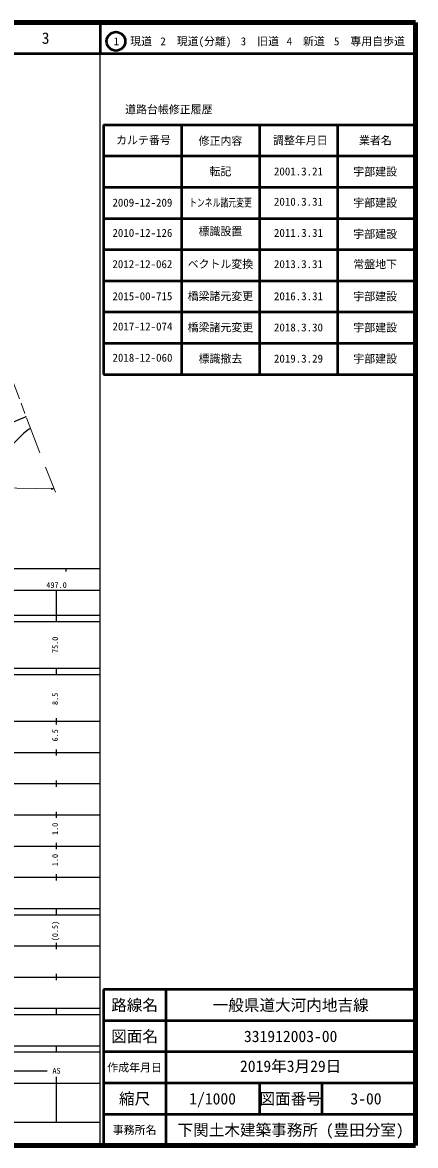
# Model space of a CAD drawing. Units: millimetres, scale not verified. Extents: x 40000 to 680000, y 20000 to 380000.
# Drawn here: x 554083 to 680000, y 20000 to 380000 of the extents above; entities that cross this region are included whole.
import ezdxf
from ezdxf.enums import TextEntityAlignment as Align

# ---------------------------------------------------------------- set-up
doc = ezdxf.new("R2010")
doc.units = ezdxf.units.MM
doc.header["$LTSCALE"] = 1000
doc.linetypes.add('CHAIN', pattern=[18.5, 12, -1.5, 3.5, -1.5])
for name, color, linetype, lineweight in [('M-BGD', 7, 'Continuous', 25), ('M-BMK', 2, 'CHAIN', 13), ('M-STR-HTXT', 7, 'Continuous', 13), ('M-TTL', 2, 'Continuous', 140), ('M-TTL-BAND', 7, 'Continuous', 25), ('M-TTL-FRAM', 2, 'Continuous', 50), ('M-TTL-LINE', 7, 'Continuous', 50), ('M-TTL-TXT', 7, 'Continuous', 50)]:
    doc.layers.add(name, color=color, linetype=linetype, lineweight=lineweight)
doc.styles.add('ＭＳ ゴシック', font='')
doc.styles.get('ＭＳ ゴシック').set_extended_font_data('MS Gothic')

msp = doc.modelspace()

# ---------------------------------------------------------------- linework, layer by layer
at = {"layer": 'M-BGD'}
for points in [[(547947, 250585), (555059, 253633), (555215, 253790)], [(556700, 249840), (555990, 249485), (554381, 248215), (551164, 244997), (548539, 242542), (543967, 238986)]]:
    msp.add_lwpolyline(points, dxfattribs=at)
at = {"layer": 'M-BMK'}
msp.add_line((559623, 242063), (549313, 269489), dxfattribs=at)
at = {"layer": 'M-STR-HTXT'}
for p, q in [((561491, 237424), (564690, 229481)), ((394296, 233772), (564284, 230489)), ((564284, 230489), (563281, 230342)), ((564284, 230489), (563287, 230675))]:
    msp.add_line(p, q, dxfattribs=at)
at = {"layer": 'M-TTL'}
for p, q in [((680000, 380000), (40000, 380000)), ((680000, 20000), (680000, 380000)), ((40000, 20000), (680000, 20000))]:
    msp.add_line(p, q, dxfattribs=at)
at = {"layer": 'M-TTL-BAND'}
for p, q in [((579000, 20000), (579000, 370000)), ((40000, 205000), (579000, 205000)), ((568000, 205000), (568000, 204000)), ((68000, 198000), (579000, 198000)), ((565000, 188000), (565000, 198000)), ((40000, 190000), (579000, 190000)), ((40000, 188000), (579000, 188000)), ((40000, 173000), (579000, 173000)), ((565000, 171000), (565000, 173000)), ((40000, 171000), (579000, 171000)), ((40000, 156000), (579000, 156000)), ((565000, 155000), (565000, 157000)), ((46000, 146000), (579000, 146000)), ((565000, 145000), (565000, 147000)), ((565000, 135000), (565000, 137000)), ((52000, 136000), (579000, 136000)), ((46000, 126000), (579000, 126000)), ((565000, 125000), (565000, 127000)), ((52000, 116000), (579000, 116000)), ((565000, 115000), (565000, 117000)), ((46000, 106000), (579000, 106000)), ((565000, 105000), (565000, 107000)), ((40000, 96000), (579000, 96000)), ((40000, 94000), (579000, 94000)), ((565000, 94000), (565000, 96000)), ((49000, 84000), (579000, 84000)), ((565000, 83000), (565000, 85000)), ((40000, 74000), (579000, 74000)), ((565000, 73000), (565000, 75000)), ((40000, 64000), (579000, 64000)), ((40000, 62000), (579000, 62000)), ((565000, 62000), (565000, 64000)), ((40000, 52000), (579000, 52000)), ((565000, 50000), (565000, 52000)), ((40000, 50000), (579000, 50000)), ((422500, 44000), (562000, 44000)), ((40000, 40000), (579000, 40000)), ((565000, 27500), (565000, 42000)), ((68000, 27500), (579000, 27500))]:
    msp.add_line(p, q, dxfattribs=at)
at = {"layer": 'M-TTL-FRAM'}
for p, q in [((580000, 347197), (580000, 267197)), ((580000, 347197), (680000, 347197)), ((580000, 267197), (680000, 267197)), ((680000, 70000), (580000, 70000)), ((580000, 70000), (580000, 20000))]:
    msp.add_line(p, q, dxfattribs=at)
at = {"layer": 'M-TTL-LINE'}
for p, q in [((579000, 380000), (579000, 370000)), ((40000, 370000), (680000, 370000)), ((605000, 347197), (605000, 267197)), ((630000, 347197), (630000, 267197)), ((655000, 347197), (655000, 267197)), ((580000, 337197), (680000, 337197)), ((580000, 327197), (680000, 327197)), ((580000, 317197), (680000, 317197)), ((580000, 307197), (680000, 307197)), ((580000, 297197), (680000, 297197)), ((580000, 287197), (680000, 287197)), ((580000, 277197), (680000, 277197)), ((600000, 70000), (600000, 20000)), ((680000, 60000), (580000, 60000)), ((680000, 50000), (580000, 50000)), ((680000, 40000), (580000, 40000)), ((630000, 40000), (630000, 30000)), ((650000, 40000), (650000, 30000)), ((680000, 30000), (580000, 30000))]:
    msp.add_line(p, q, dxfattribs=at)
at = {"layer": 'M-TTL-TXT'}
msp.add_circle((584031, 373958), 3000, dxfattribs=at)

# ---------------------------------------------------------------- texts
at = {"layer": 'M-TTL-BAND', "style": 'ＭＳ ゴシック'}
for s, p in [('497.0', (565000, 198195)), ('AS', (565000, 42500))]:
    msp.add_text(s, height=1833, dxfattribs=at).set_placement(p, align=Align.BOTTOM_CENTER)
for s, p in [('75.0', (566000, 180500)), ('8.5', (566000, 163174)), ('6.5', (566000, 151500)), ('1.0', (566000, 121500)), ('1.0', (566000, 111500)), ('(0.5)', (566000, 88764))]:
    msp.add_text(s, height=1833, rotation=90, dxfattribs=at).set_placement(p, align=Align.BOTTOM_CENTER)
at = {"layer": 'M-TTL-TXT', "style": 'ＭＳ ゴシック'}
for s, height, p in [('3', 3666, (561497, 375000)), ('1\u3000現道', 2566, (589448, 373958)), ('2\u3000現道(分離)', 2566, (609619, 373958)), ('3\u3000旧道', 2566, (630121, 373958)), ('4\u3000新道', 2566, (644824, 373958)), ('5\u3000専用自歩道', 2566, (665228, 373958)), ('道路台帳修正履歴', 2566, (600968, 352113)), ('カルテ番号', 2566, (592839, 342277)), ('修正内容', 2566, (617509, 342023)), ('調整年月日', 2566, (643089, 342197)), ('業者名', 2566, (667134, 342197)), ('転記', 2566, (617500, 332245)), ('2001.3.21', 2566, (642500, 332245)), ('宇部建設', 2566, (667077, 332189)), ('2009-12-209', 2566, (592500, 322245)), ('宇部建設', 2566, (667077, 322189)), ('宇部建設', 2566, (667077, 312189)), ('2015-00-715', 2566, (592500, 292245)), ('橋梁諸元変更', 2566, (617500, 292245)), ('2016.3.31', 2566, (642500, 292245)), ('宇部建設', 2566, (667077, 292189)), ('橋梁諸元変更', 2566, (617500, 282245)), ('2018.3.30', 2566, (642500, 282245)), ('宇部建設', 2566, (667077, 282189)), ('標識撤去', 2566, (617500, 272245)), ('宇部建設', 2566, (667077, 272189)), ('2019.3.29', 2566, (642500, 272245)), ('路線名', 3666, (590000, 65000)), ('路線名', 3666, (590000, 65000)), ('一般県道大河内地吉線', 3666, (640000, 65000)), ('図面名', 3666, (590000, 55000)), ('図面名', 3666, (590000, 55000)), ('331912003-00', 3666, (640000, 55000)), ('作成年月日', 2566, (590000, 45000)), ('作成年月日', 2566, (590000, 45000)), ('縮尺', 3666, (590000, 35000)), ('縮尺', 3666, (590000, 35000)), ('1/1000', 3666, (615000, 35000)), ('図面番号', 3666, (640000, 35000)), ('図面番号', 3666, (640000, 35000)), ('3-00', 3666, (664125, 35000)), ('事務所名', 2566, (590000, 25000)), ('事務所名', 2566, (590000, 25000)), ('下関土木建築事務所 (豊田分室)', 3666, (640000, 25000))]:
    msp.add_text(s, height=height, dxfattribs=at).set_placement(p, align=Align.MIDDLE_CENTER)
at = {"layer": 'M-TTL-TXT', "style": 'ＭＳ ゴシック', "width": 0.7}
msp.add_text('トンネル諸元変更', height=2566, dxfattribs=at).set_placement((617500, 322245), align=Align.MIDDLE_CENTER)
at = {"layer": 'M-TTL-TXT', "style": 'ＭＳ ゴシック'}
for s, height, p in [('2010.3.31', 2566, (642500, 320495)), ('2010-12-126', 2566, (592500, 310495)), ('標識設置', 2566, (617500, 310995)), ('2011.3.31', 2566, (642500, 310495)), ('2012-12-062', 2566, (592500, 300495)), ('ベクトル変換', 2566, (617500, 300495)), ('2013.3.31', 2566, (642500, 300495)), ('常盤地下', 2566, (667077, 300439)), ('2019年3月29日', 3666, (640000, 42500))]:
    msp.add_text(s, height=height, dxfattribs=at).set_placement(p, align=Align.BOTTOM_CENTER)
for s, p in [('2017-12-074', (602125, 280495)), ('2018-12-060', (602125, 270495))]:
    msp.add_text(s, height=2566, dxfattribs=at).set_placement(p, align=Align.BOTTOM_RIGHT)

doc.saveas('drawing.dxf')
